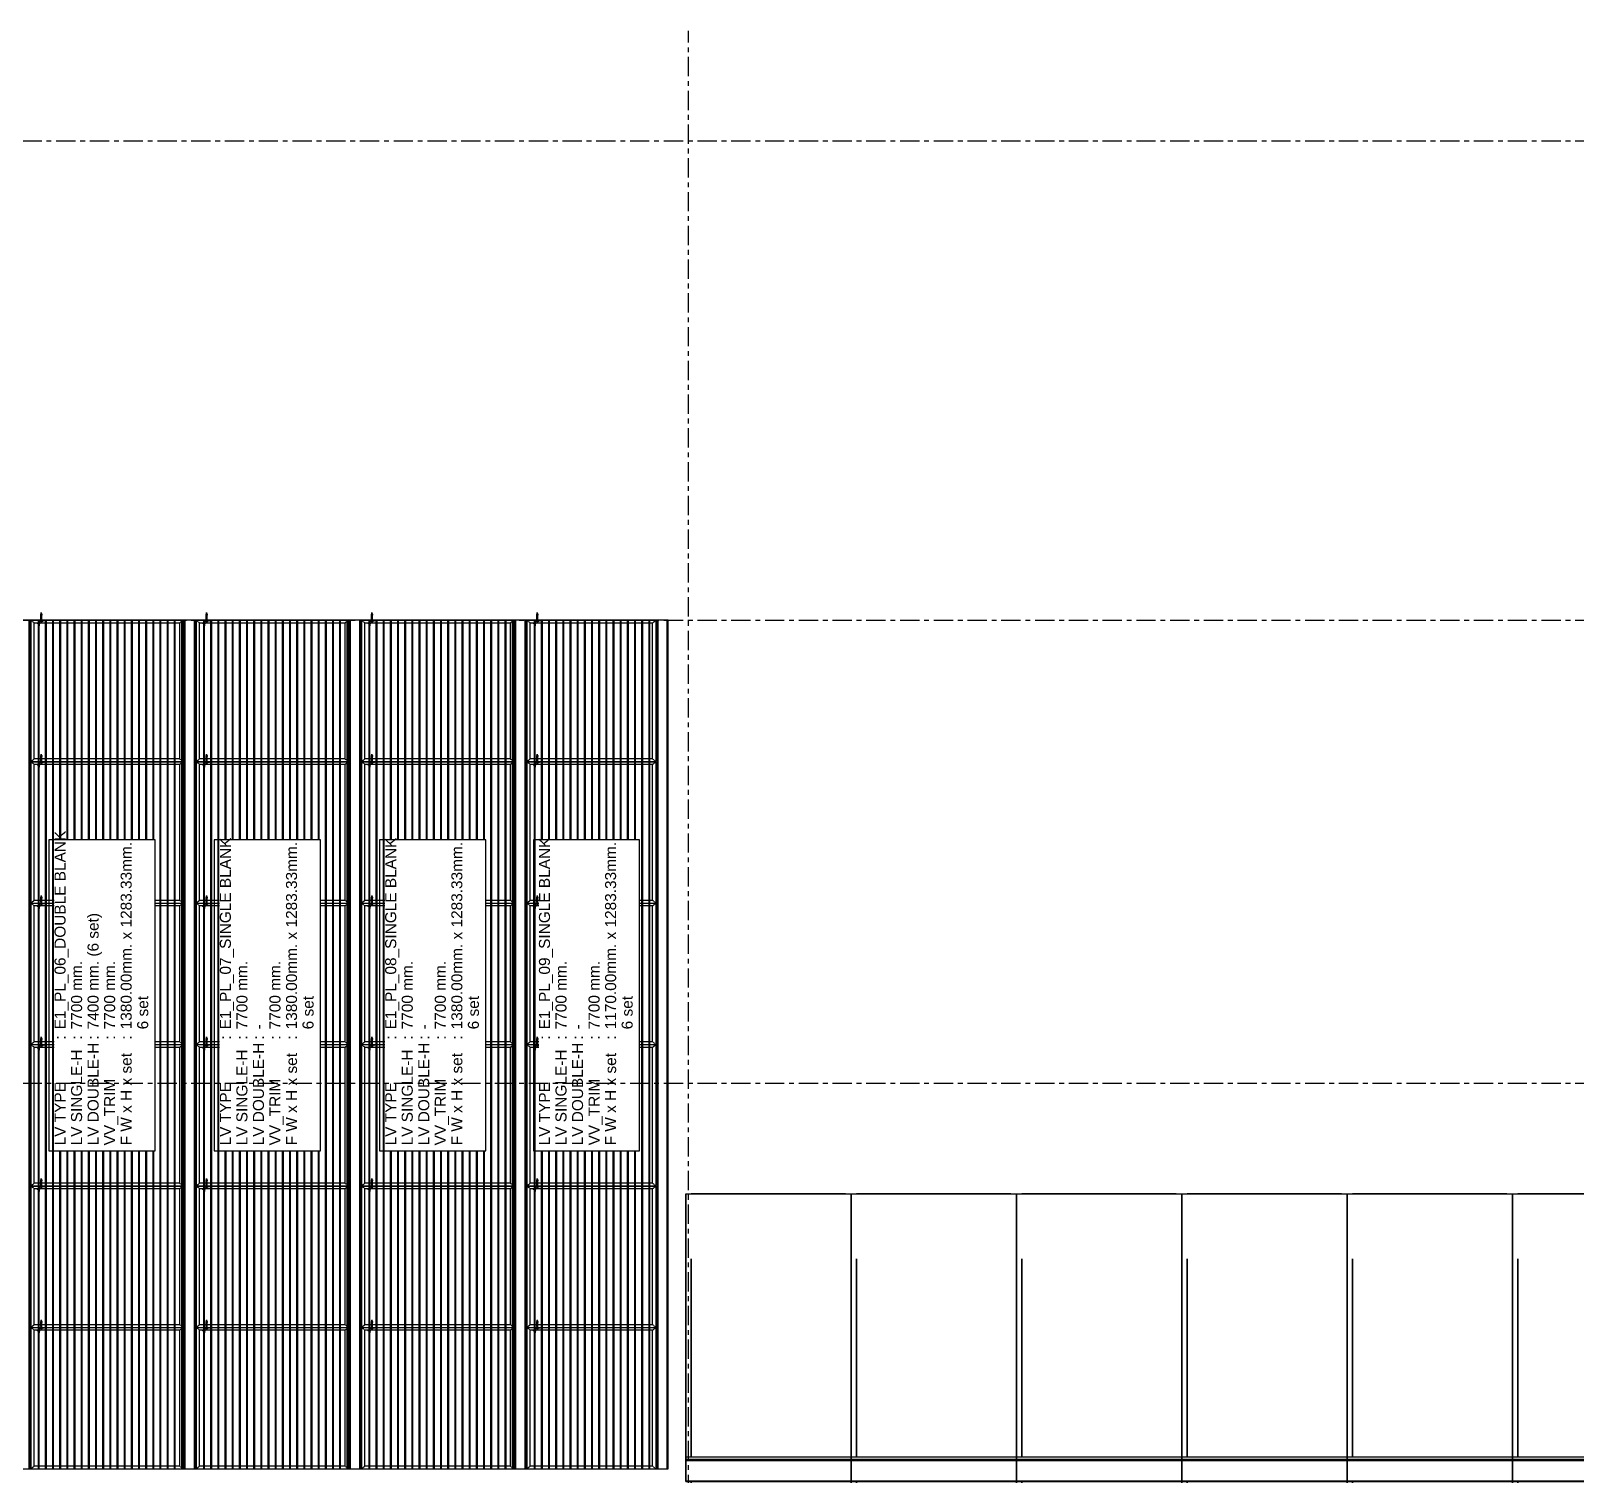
# Model space of a CAD drawing. Header units: millimetres. Extents: x -187664 to 435448, y -313239 to 299894.
# Drawn here: x 310626 to 324644, y 173697 to 186800 of the extents above; entities that cross this region are included whole.
import ezdxf
from ezdxf.enums import TextEntityAlignment as Align

# ---------------------------------------------------------------- set-up
doc = ezdxf.new("R2010")
doc.units = ezdxf.units.MM
doc.set_wipeout_variables(frame=1)
for name, pattern in [('CENTER', [2, 1.25, -0.25, 0.25, -0.25]), ('TA_GL_000.70000', [1.925, 0.7, -0.175, 0.175, -0.175, 0.7]), ('TA_HL_001.00000', [6.5, 3.55, -2.95])]:
    doc.linetypes.add(name, pattern=pattern)
for name, color, linetype in [('000 - 0_SYM_DWG_GRID-BUBBLE_MAIN_COLOR_6', 7, 'Continuous'), ('000 - 0_SYM_DWG_GRIDLINE_MAIN_COLOR_251', 7, 'Continuous'), ('000 - 0_SYM_DWG_SLOPE-SYM_TEXT_COLOR_3', 7, 'Continuous'), ('000 - ESTIMATE_ASPG_MAIN_COLOR_6', 7, 'Continuous'), ('000 - ESTIMATE_ASPG_TEXT_COLOR_1', 7, 'Continuous'), ('000 - ESTIMATE_ASPG_WIPEOUT_', 7, 'Continuous'), ('000 - EXISTING_BUILDING_MAIN_COLOR_2', 7, 'Continuous'), ('000 - EXISTING_CANOPY_WIPEOUT_', 7, 'Continuous'), ('000 - GRID', 7, 'CENTER'), ('000 - STRUCTURE_STEEL_ACCESORIES_MAIN_COLOR_2', 7, 'Continuous'), ('000 - STRUCTURE_STEEL_ACCESORIES_WIPEOUT_', 7, 'Continuous'), ('010 - ASPG_ACCESSORIES_HATCH_', 7, 'Continuous'), ('010 - ASPG_ACCESSORIES_SUB_COLOR_2', 7, 'Continuous'), ('010 - ASPG_ACCESSORIES_SYMBOL_', 7, 'Continuous'), ('010 - ASPG_EXTR_MAIN_COLOR_2', 7, 'Continuous'), ('010 - ASPG_EXTR_WIPEOUT_', 7, 'Continuous'), ('010 - ASPG_FASTERN_HIDDEN_', 7, 'Continuous'), ('010 - ASPG_FASTERN_MAIN_COLOR_1', 7, 'Continuous'), ('010 - ASPG_FASTERN_SUB_COLOR_2', 7, 'Continuous'), ('010 - ASPG_FRAMING_MAIN_COLOR_1', 7, 'Continuous'), ('010 - ASPG_FRAMING_SUB_COLOR_1', 7, 'Continuous'), ('010 - ASPG_FRAMING_SUB_COLOR_2', 7, 'Continuous')]:
    doc.layers.add(name, color=color, linetype=linetype)
doc.styles.add('_Arial', font='arial.ttf')
doc.styles.add('ARIAL', font='arial.ttf')
doc.styles.add('TA', font='', dxfattribs={"height": 4.5})
doc.styles.get('TA').set_extended_font_data('Cordia New')

# ---------------------------------------------------------------- blocks, each defined once
blk = doc.blocks.new('DPA_CP_Entrance Canopy Curve_Ent 2_Edge Rev B-1 - Entrance Canopy Curve_Left-15513308-2141-01 ENTRANCE 1 ENLARGED ELEVATION 1 SHEET 1')
at = {"layer": '000 - EXISTING_BUILDING_MAIN_COLOR_2', "color": 7}
for p, q in [((-881507, 108157), (-881507, 108746)), ((-881507, 108746), (-881507, 108508)), ((-881507, 108746), (-880007, 108746)), ((-881507, 108746), (-880007, 108746)), ((-881457, 108746), (-880057, 108746)), ((-880057, 108746), (-881457, 108746)), ((-880007, 108746), (-880007, 108508)), ((-880007, 108157), (-880007, 108746)), ((-880007, 108721), (-880007, 108157)), ((-880007, 108721), (-880007, 108506)), ((-881507, 108506), (-881507, 108157)), ((-881507, 106357), (-881507, 108157)), ((-881507, 108157), (-881507, 106332)), ((-881457, 106357), (-881457, 108157)), ((-881457, 108157), (-881457, 106356)), ((-880007, 106332), (-880007, 108157)), ((-880007, 108157), (-880007, 106357)), ((-881507, 106337), (-881507, 106357)), ((-880007, 106357), (-881507, 106357)), ((-881507, 106326), (-881507, 106337)), ((-881507, 106337), (-880007, 106337)), ((-881507, 106337), (-881457, 106337)), ((-881507, 106332), (-881507, 106138)), ((-881507, 106324), (-881507, 106326)), ((-881507, 106326), (-881457, 106326)), ((-881507, 106143), (-881507, 106324)), ((-881457, 106337), (-880007, 106337)), ((-881457, 106324), (-881457, 106336)), ((-881457, 106336), (-881457, 106324)), ((-881457, 106324), (-881457, 106332)), ((-881457, 106332), (-881457, 106324)), ((-881457, 106326), (-880007, 106326)), ((-880007, 106337), (-880007, 106357)), ((-880007, 106337), (-880007, 106326)), ((-880007, 106162), (-880007, 106332)), ((-880007, 106326), (-880007, 106324)), ((-880007, 106143), (-880007, 106324)), ((-880007, 106315), (-880007, 106162)), ((-880007, 106037), (-880007, 106313)), ((-881507, 106137), (-881507, 106143)), ((-881507, 106143), (-880007, 106143)), ((-881507, 106143), (-880007, 106143)), ((-881507, 106138), (-881507, 106139)), ((-881507, 106139), (-881507, 106138)), ((-881507, 106137), (-880007, 106137)), ((-881507, 106137), (-881457, 106137)), ((-881457, 106137), (-881457, 106037)), ((-881457, 106037), (-881457, 106137)), ((-881457, 106137), (-880007, 106137)), ((-881307, 106137), (-881207, 106137)), ((-881307, 106137), (-881207, 106137)), ((-881307, 106137), (-881207, 106137)), ((-881307, 106137), (-881207, 106137)), ((-881307, 106137), (-881207, 106137)), ((-881307, 106137), (-881207, 106137)), ((-881307, 106137), (-881207, 106137)), ((-881307, 106137), (-881207, 106137)), ((-881307, 106137), (-881207, 106137)), ((-881307, 106137), (-881207, 106137)), ((-881307, 106137), (-881207, 106137)), ((-881307, 106137), (-881207, 106137)), ((-881307, 106137), (-881207, 106137)), ((-881307, 106137), (-881207, 106137)), ((-881307, 106137), (-881207, 106137)), ((-881307, 106137), (-881207, 106137)), ((-881307, 106137), (-881207, 106137)), ((-881307, 106137), (-881207, 106137)), ((-881307, 106137), (-881207, 106137)), ((-881307, 106137), (-881207, 106137)), ((-881307, 106137), (-881207, 106137)), ((-881307, 106137), (-881207, 106137)), ((-881307, 106137), (-881207, 106137)), ((-881307, 106137), (-881207, 106137)), ((-881307, 106137), (-881207, 106137)), ((-881307, 106137), (-881207, 106137)), ((-881307, 106137), (-881207, 106137)), ((-881307, 106137), (-881207, 106137)), ((-881307, 106137), (-881207, 106137)), ((-881307, 106137), (-881207, 106137)), ((-881307, 106137), (-881207, 106137)), ((-881307, 106137), (-881207, 106137)), ((-881307, 106137), (-881207, 106137)), ((-881307, 106137), (-881207, 106137)), ((-881307, 106137), (-881207, 106137)), ((-881307, 106137), (-881207, 106137)), ((-881307, 106137), (-881207, 106137)), ((-881307, 106137), (-881207, 106137)), ((-881307, 106137), (-881207, 106137)), ((-881307, 106137), (-881207, 106137)), ((-881307, 106137), (-881207, 106137)), ((-881307, 106137), (-881207, 106137)), ((-881307, 106137), (-881207, 106137)), ((-881307, 106137), (-881207, 106137)), ((-881307, 106137), (-881207, 106137)), ((-881307, 106137), (-881207, 106137)), ((-881307, 106137), (-881207, 106137)), ((-881307, 106137), (-881207, 106137)), ((-881307, 106137), (-881207, 106137)), ((-881307, 106137), (-881207, 106137)), ((-881307, 106137), (-881207, 106137)), ((-881307, 106137), (-881207, 106137)), ((-881307, 106137), (-881207, 106137)), ((-881307, 106137), (-881207, 106137)), ((-881307, 106137), (-881207, 106137)), ((-881307, 106137), (-881207, 106137)), ((-881307, 106137), (-881207, 106137)), ((-881307, 106137), (-881207, 106137)), ((-881307, 106137), (-881207, 106137)), ((-881307, 106137), (-881207, 106137)), ((-881307, 106137), (-881207, 106137)), ((-881307, 106137), (-881207, 106137)), ((-881307, 106137), (-881207, 106137)), ((-881307, 106137), (-881207, 106137)), ((-881307, 106137), (-881207, 106137)), ((-881307, 106137), (-881207, 106137)), ((-881307, 106137), (-881207, 106137)), ((-881307, 106137), (-881207, 106137)), ((-881307, 106137), (-881207, 106137)), ((-881307, 106137), (-881207, 106137)), ((-881307, 106137), (-881207, 106137)), ((-881307, 106137), (-881207, 106137)), ((-881307, 106137), (-881207, 106137)), ((-881307, 106137), (-881207, 106137)), ((-881307, 106137), (-881207, 106137)), ((-881307, 106137), (-881207, 106137)), ((-881307, 106137), (-881207, 106137)), ((-881307, 106137), (-881207, 106137)), ((-881307, 106137), (-881207, 106137)), ((-881307, 106137), (-881207, 106137)), ((-881307, 106137), (-881207, 106137)), ((-881307, 106137), (-881207, 106137)), ((-881307, 106137), (-881207, 106137)), ((-881307, 106137), (-881207, 106137)), ((-881307, 106137), (-881207, 106137)), ((-881307, 106137), (-881207, 106137)), ((-881307, 106137), (-881207, 106137)), ((-881307, 106137), (-881207, 106137)), ((-881307, 106137), (-881207, 106137)), ((-881307, 106137), (-881207, 106137)), ((-881207, 106137), (-881217, 106137)), ((-881217, 106137), (-881207, 106137)), ((-880007, 106137), (-880007, 106143)), ((-880007, 106138), (-880007, 106139)), ((-880007, 106139), (-880007, 106138)), ((-880007, 106137), (-880007, 106037)), ((-881457, 106037), (-880007, 106037)), ((-881457, 106037), (-880007, 106037))]:
    blk.add_line(p, q, dxfattribs=at)
blk = doc.blocks.new('C-1-PP19-AR-2141-01-C_20260611-155932_ELEVATION_1_EX_CANOPY')
at = {"color": 7}
blk.add_wipeout([(11375, 106037), (26375, 106037), (26375, 108746), (11375, 108746)], dxfattribs=at).dxf.layer = '000 - EXISTING_CANOPY_WIPEOUT_'
at = {"layer": '000 - EXISTING_BUILDING_MAIN_COLOR_2', "color": 7}
for p in [(892882, 0), (894382, 0), (895882, 0), (897382, 0), (898882, 0), (900382, 0)]:
    blk.add_blockref('DPA_CP_Entrance Canopy Curve_Ent 2_Edge Rev B-1 - Entrance Canopy Curve_Left-15513308-2141-01 ENTRANCE 1 ENLARGED ELEVATION 1 SHEET 1', p, dxfattribs=at)
blk = doc.blocks.new('*U4932')
at = {"color": 7}
blk.add_wipeout([(50, 0), (1240, 0), (1240, 7700), (50, 7700)], dxfattribs=at).dxf.layer = '010 - ASPG_EXTR_WIPEOUT_'
at = {"layer": '010 - ASPG_EXTR_MAIN_COLOR_2', "color": 7}
for points in [[(125, 0), (135, 0), (135, 7700), (125, 7700)], [(190, 0), (200, 0), (200, 7700), (190, 7700)], [(255, 0), (265, 0), (265, 7700), (255, 7700)], [(320, 0), (330, 0), (330, 7700), (320, 7700)], [(385, 0), (395, 0), (395, 7700), (385, 7700)], [(450, 0), (460, 0), (460, 7700), (450, 7700)], [(515, 0), (525, 0), (525, 7700), (515, 7700)], [(580, 0), (590, 0), (590, 7700), (580, 7700)], [(645, 0), (655, 0), (655, 7700), (645, 7700)], [(710, 0), (720, 0), (720, 7700), (710, 7700)], [(775, 0), (785, 0), (785, 7700), (775, 7700)], [(840, 0), (850, 0), (850, 7700), (840, 7700)], [(905, 0), (915, 0), (915, 7700), (905, 7700)], [(970, 0), (980, 0), (980, 7700), (970, 7700)], [(1035, 0), (1045, 0), (1045, 7700), (1035, 7700)], [(1100, 0), (1110, 0), (1110, 7700), (1100, 7700)]]:
    blk.add_lwpolyline(points, close=True, dxfattribs=at)
at = {"layer": '010 - ASPG_FRAMING_SUB_COLOR_2', "color": 7}
blk.add_lwpolyline([(50, 0), (1240, 0), (1240, 7700), (50, 7700)], close=True, dxfattribs=at)
at = {"color": 7}
for points in [[(-50, 0), (50, 0), (50, 7700), (-50, 7700)], [(1240, 0), (1340, 0), (1340, 7700), (1240, 7700)]]:
    blk.add_wipeout(points, dxfattribs=at).dxf.layer = '010 - ASPG_EXTR_WIPEOUT_'
at = {"layer": '010 - ASPG_EXTR_MAIN_COLOR_2', "color": 7}
blk.add_lwpolyline([(1165, 0), (1175, 0), (1175, 7700), (1165, 7700)], close=True, dxfattribs=at)
at = {"layer": '010 - ASPG_FRAMING_MAIN_COLOR_1', "color": 7}
for points in [[(-50, 0), (-40, 0), (-40, 7700), (-50, 7700)], [(40, 0), (50, 0), (50, 7700), (40, 7700)], [(1240, 0), (1250, 0), (1250, 7700), (1240, 7700)], [(1330, 0), (1340, 0), (1340, 7700), (1330, 7700)]]:
    blk.add_lwpolyline(points, close=True, dxfattribs=at)
at = {"layer": '010 - ASPG_FRAMING_SUB_COLOR_2', "color": 7}
for points in [[(-50, 0), (50, 0), (50, 7700), (-50, 7700)], [(1240, 0), (1340, 0), (1340, 7700), (1240, 7700)]]:
    blk.add_lwpolyline(points, close=True, dxfattribs=at)
blk = doc.blocks.new('*U4933')
at = {"color": 7}
blk.add_wipeout([(50, 0), (1450, 0), (1450, 7700), (50, 7700)], dxfattribs=at).dxf.layer = '010 - ASPG_EXTR_WIPEOUT_'
at = {"layer": '010 - ASPG_EXTR_MAIN_COLOR_2', "color": 7}
for points in [[(125, 0), (135, 0), (135, 7700), (125, 7700)], [(190, 0), (200, 0), (200, 7700), (190, 7700)], [(255, 0), (265, 0), (265, 7700), (255, 7700)], [(320, 0), (330, 0), (330, 7700), (320, 7700)], [(385, 0), (395, 0), (395, 7700), (385, 7700)], [(450, 0), (460, 0), (460, 7700), (450, 7700)], [(515, 0), (525, 0), (525, 7700), (515, 7700)], [(580, 0), (590, 0), (590, 7700), (580, 7700)], [(645, 0), (655, 0), (655, 7700), (645, 7700)], [(710, 0), (720, 0), (720, 7700), (710, 7700)], [(775, 0), (785, 0), (785, 7700), (775, 7700)], [(840, 0), (850, 0), (850, 7700), (840, 7700)], [(905, 0), (915, 0), (915, 7700), (905, 7700)], [(970, 0), (980, 0), (980, 7700), (970, 7700)], [(1035, 0), (1045, 0), (1045, 7700), (1035, 7700)], [(1100, 0), (1110, 0), (1110, 7700), (1100, 7700)], [(1165, 0), (1175, 0), (1175, 7700), (1165, 7700)], [(1230, 0), (1240, 0), (1240, 7700), (1230, 7700)], [(1295, 0), (1305, 0), (1305, 7700), (1295, 7700)], [(1360, 0), (1370, 0), (1370, 7700), (1360, 7700)]]:
    blk.add_lwpolyline(points, close=True, dxfattribs=at)
at = {"layer": '010 - ASPG_FRAMING_SUB_COLOR_2', "color": 7}
blk.add_lwpolyline([(50, 0), (1450, 0), (1450, 7700), (50, 7700)], close=True, dxfattribs=at)
at = {"color": 7}
for points in [[(-50, 0), (50, 0), (50, 7700), (-50, 7700)], [(1450, 0), (1550, 0), (1550, 7700), (1450, 7700)]]:
    blk.add_wipeout(points, dxfattribs=at).dxf.layer = '010 - ASPG_EXTR_WIPEOUT_'
at = {"layer": '010 - ASPG_EXTR_MAIN_COLOR_2', "color": 7}
blk.add_lwpolyline([(1425, 0), (1435, 0), (1435, 7700), (1425, 7700)], close=True, dxfattribs=at)
at = {"layer": '010 - ASPG_FRAMING_MAIN_COLOR_1', "color": 7}
for points in [[(-50, 0), (-40, 0), (-40, 7700), (-50, 7700)], [(40, 0), (50, 0), (50, 7700), (40, 7700)], [(1450, 0), (1460, 0), (1460, 7700), (1450, 7700)], [(1540, 0), (1550, 0), (1550, 7700), (1540, 7700)]]:
    blk.add_lwpolyline(points, close=True, dxfattribs=at)
at = {"layer": '010 - ASPG_FRAMING_SUB_COLOR_2', "color": 7}
for points in [[(-50, 0), (50, 0), (50, 7700), (-50, 7700)], [(1450, 0), (1550, 0), (1550, 7700), (1450, 7700)]]:
    blk.add_lwpolyline(points, close=True, dxfattribs=at)
blk = doc.blocks.new('*U5735')
at = {"layer": '010 - ASPG_ACCESSORIES_SUB_COLOR_2', "color": 7}
for p, q in [((-2, -2), (-2, 0)), ((2, -1), (2, 0)), ((-3, -2), (3, -1)), ((-3, -2), (-2, -2)), ((-3, -2), (-2, -2)), ((-3, -4), (-2, -3)), ((-3, -4), (3, -3)), ((-3, -4), (-2, -4)), ((-3, -6), (-2, -5)), ((-3, -6), (-2, -6)), ((-3, -6), (3, -5)), ((-3, -6), (-2, -5)), ((-3, -6), (-2, -6)), ((-3, -6), (3, -5)), ((-3, -7), (-2, -8)), ((-3, -7), (-2, -7)), ((-3, -7), (3, -7)), ((-3, -9), (-2, -9)), ((-3, -9), (-2, -9)), ((-3, -9), (-2, -9)), ((-3, -11), (-2, -11)), ((-3, -11), (-2, -11)), ((-3, -11), (-2, -11)), ((-2, -2), (2, -1)), ((-2, -3), (-2, -2)), ((-2, -2), (2, -2)), ((-2, -3), (2, -3)), ((-2, -5), (-2, -4)), ((-2, -4), (2, -4)), ((-2, -5), (2, -5)), ((-2, -6), (2, -5)), ((-2, -5), (2, -5)), ((-2, -6), (2, -5)), ((-2, -7), (-2, -6)), ((-2, -7), (-2, -6)), ((-2, -7), (2, -6)), ((-2, -8), (2, -7)), ((-2, -9), (-2, -8)), ((-2, -9), (-1, -9)), ((-2, -9), (-2, -9)), ((-2, -11), (-2, -9)), ((-2, -11), (-2, -11)), ((-2, -11), (-2, -11)), ((-2, -12), (-2, -11)), ((-2, -12), (-2, -16)), ((0, -17), (-2, -16)), ((0, -8), (2, -8)), ((0, -17), (2, -16)), ((1, -9), (2, -9)), ((1, -9), (3, -9)), ((1, -11), (3, -10)), ((1, -10), (2, -10)), ((1, -11), (2, -11)), ((3, -1), (2, -1)), ((3, -1), (2, -2)), ((2, -3), (2, -2)), ((3, -3), (2, -3)), ((3, -3), (2, -4)), ((2, -5), (2, -4)), ((3, -5), (2, -5)), ((2, -6), (2, -5)), ((3, -5), (2, -5)), ((2, -6), (2, -5)), ((3, -5), (2, -5)), ((3, -5), (2, -5)), ((3, -7), (2, -6)), ((3, -7), (2, -7)), ((2, -8), (2, -7)), ((3, -9), (2, -8)), ((3, -9), (2, -9)), ((2, -10), (2, -9)), ((3, -10), (2, -10)), ((3, -10), (2, -11)), ((2, -11), (2, -16))]:
    blk.add_line(p, q, dxfattribs=at)
blk.add_lwpolyline([(0, -17), (1, -11), (1, -9, 0.417657), (0, -8, 0.070993), (-2, -9), (-2, -12)], format="xyb", dxfattribs=at)
at = {"layer": '010 - ASPG_ACCESSORIES_SYMBOL_', "color": 7, "linetype": 'CENTER'}
blk.add_line((0, 6), (0, -18), dxfattribs=at)
at = {"layer": '010 - ASPG_FASTERN_MAIN_COLOR_1', "color": 7}
for p, q in [((-6, 1), (-6, 0)), ((6, 0), (-6, 0)), ((5, 1), (-5, 1)), ((-5, 1), (-4, 1)), ((-4, 5), (-4, 1)), ((4, 1), (-4, 1)), ((3, 5), (-3, 5)), ((-3, 1), (-2, 1)), ((-2, 5), (-2, 1)), ((2, 5), (2, 1)), ((2, 1), (2, 1)), ((4, 5), (4, 1)), ((5, 1), (4, 1)), ((6, 1), (6, 0))]:
    blk.add_line(p, q, dxfattribs=at)
for centre, radius, start, end in [((-5, 1), 0.3, 90, 180), ((-3, 4), 1.56, 48.0171, 131.9829), ((0, 0), 5.63, 68.2799, 111.7201), ((3, 4), 1.56, 48.0171, 131.9829), ((5, 1), 0.3, 0, 90)]:
    blk.add_arc(centre, radius, start, end, dxfattribs=at)
blk = doc.blocks.new('000_ASPG_TYP_FILES_EXPANSION_BOLT_1')
at = {"layer": '010 - ASPG_FASTERN_HIDDEN_', "color": 7, "linetype": 'CENTER'}
blk.add_line((-15, 0), (75, 0), dxfattribs=at)
at = {"layer": '010 - ASPG_FASTERN_MAIN_COLOR_1', "color": 7}
for p, q in [((-8, 7), (-7, 8)), ((-8, 7), (-8, -7)), ((-7, 8), (-2, 8)), ((-7, 4), (-2, 4)), ((-2, 7), (-2, 8)), ((-2, 7), (-2, -7)), ((-7, -8), (-8, -7)), ((-7, -4), (-2, -4)), ((-7, -8), (-2, -8)), ((-2, -8), (-2, -7))]:
    blk.add_line(p, q, dxfattribs=at)
blk.add_lwpolyline([(-2, -8), (0, -8), (0, 8), (-2, 8)], close=True, dxfattribs=at)
for centre, radius, start, end in [((-5, 6), 3.33, 143.8846, 216.1154), ((4, 0), 12.4, 161.4826, 198.5174), ((-5, 6), 3.33, 323.8846, 36.1154), ((-14, 0), 12.4, 341.4826, 18.5174), ((-5, -6), 3.33, 143.8846, 216.1154), ((-5, -6), 3.33, 323.8846, 36.1154)]:
    blk.add_arc(centre, radius, start, end, dxfattribs=at)
at = {"layer": '010 - ASPG_FASTERN_SUB_COLOR_2', "color": 7}
for p, q in [((-13, 2), (-12, 3)), ((-13, -2), (-13, 2)), ((-11, 4), (-12, -4)), ((-11, 4), (-12, 3)), ((-12, 3), (-12, -3)), ((-12, 3), (-12, 3)), ((-10, 3), (-11, 4)), ((-10, 3), (-11, -3)), ((-10, 4), (-10, -4)), ((-9, 3), (-10, 4)), ((-10, 4), (-10, 3)), ((-8, 4), (-9, -4)), ((-8, 4), (-9, 3)), ((-9, 3), (-9, -3)), ((1, 4), (0, -4)), ((1, 4), (0, 3)), ((2, 4), (1, -4)), ((2, 4), (1, 3)), ((1, 3), (1, 4)), ((1, 3), (1, -3)), ((3, 3), (2, 4)), ((3, 3), (2, -3)), ((3, 4), (3, -4)), ((3, 4), (3, 3)), ((4, 3), (3, 4)), ((5, 4), (4, -4)), ((5, 4), (4, 3)), ((4, 3), (4, -3)), ((6, 4), (5, 3)), ((5, 3), (5, 4)), ((5, 3), (5, -3)), ((6, 4), (6, -4)), ((7, 3), (6, 4)), ((7, 3), (6, -3)), ((8, 4), (7, -4)), ((8, 4), (7, 3)), ((9, 4), (8, -4)), ((9, 4), (8, 3)), ((8, 3), (8, 4)), ((8, 3), (8, -3)), ((10, 3), (9, 4)), ((10, 3), (9, -3)), ((11, 3), (10, 4)), ((10, 4), (10, -4)), ((10, 4), (10, 3)), ((11, 3), (10, -3)), ((12, 4), (11, -4)), ((12, 4), (11, 3)), ((13, 4), (12, -4)), ((13, 4), (12, 3)), ((12, 3), (12, 4)), ((12, 3), (12, -3)), ((13, 4), (48, 4)), ((48, 3), (48, 4)), ((51, 3), (48, 3)), ((51, 4), (60, 5)), ((51, 2), (51, 4)), ((51, 2), (52, 2)), ((51, -4), (51, 1)), ((51, 1), (51, 1)), ((52, 1), (52, 0)), ((52, 0), (52, -1)), ((55, -1), (56, 1)), ((55, 0), (55, 1)), ((56, 2), (58, 2)), ((57, 1), (57, 1)), ((58, 1), (58, 0)), ((58, 0), (58, -1)), ((60, 5), (60, -1)), ((68, 4), (60, 3)), ((68, -4), (68, 4)), ((-13, -2), (-12, -3)), ((-11, -3), (-12, -4)), ((-12, -4), (-12, -3)), ((-10, -4), (-11, -3)), ((-9, -3), (-10, -4)), ((-8, -3), (-9, -4)), ((-9, -4), (-9, -3)), ((1, -3), (0, -4)), ((2, -3), (1, -4)), ((1, -4), (1, -3)), ((3, -4), (2, -3)), ((4, -3), (3, -4)), ((5, -3), (4, -4)), ((4, -4), (4, -3)), ((6, -4), (5, -3)), ((7, -4), (6, -3)), ((6, -3), (6, -4)), ((8, -3), (7, -4)), ((9, -3), (8, -4)), ((8, -4), (8, -3)), ((10, -4), (9, -3)), ((11, -4), (10, -3)), ((10, -3), (10, -4)), ((12, -3), (11, -4)), ((12, -4), (12, -3)), ((13, -4), (48, -4)), ((48, -4), (48, -3)), ((48, -3), (51, -3)), ((60, -5), (51, -4)), ((53, -2), (54, -2)), ((54, -1), (54, -1)), ((59, -1), (60, -1)), ((59, -2), (60, -2)), ((60, -2), (60, -5)), ((60, -3), (68, -4))]:
    blk.add_line(p, q, dxfattribs=at)
for centre, start, end in [((51, 0), 0, 121.9394), ((52, 1), 0, 90), ((56, 1), 90, 161.5651), ((57, 0), 90, 159.1163), ((57, 0), 3.0186, 90), ((58, 1), 0, 90), ((54, 0), 180, 270), ((53, -1), 180, 270), ((54, 0), 270, 341.5651), ((54, -1), 270, 339.1163), ((59, 0), 180, 267.8255), ((59, -1), 183.0186, 270)]:
    blk.add_arc(centre, 1, start, end, dxfattribs=at)
blk = doc.blocks.new('*U5745')
at = {"color": 7}
blk.add_wipeout([(-50, 5), (-5, 5), (-5, 50), (0, 50), (0, 0), (-50, 0)], dxfattribs=at).dxf.layer = '000 - STRUCTURE_STEEL_ACCESORIES_WIPEOUT_'
at = {"layer": '010 - ASPG_ACCESSORIES_HATCH_'}
h = blk.add_hatch(dxfattribs=at)
h.set_pattern_fill('ANSI32', scale=0.03)
h.set_pattern_definition([(45, (-2702421.3236, -137477.4248), (-2.0205576272, 2.0205576272), []), (45, (-2702419.9766, -137477.4248), (-2.0205576272, 2.0205576272), [])])
h.paths.add_polyline_path([(-50, 5), (-5, 5), (-5, 50), (0, 50), (0, 0), (-50, 0)])
at = {"layer": '000 - STRUCTURE_STEEL_ACCESORIES_MAIN_COLOR_2', "color": 7}
blk.add_lwpolyline([(-50, 5), (-5, 5), (-5, 50), (0, 50), (0, 0), (-50, 0)], close=True, dxfattribs=at)
at = {"color": 7}
for name, p, rotation in [('000_ASPG_TYP_FILES_EXPANSION_BOLT_1', (-25, 5), 270), ('*U5735', (-5, 28), 90.00000000000001)]:
    blk.add_blockref(name, p, dxfattribs=dict(at, rotation=rotation))
blk = doc.blocks.new('*U5830')
at = {"layer": '010 - ASPG_FRAMING_SUB_COLOR_1', "color": 7, "linetype": 'ByBlock'}
for points in [[(0, 0), (0, 1380), (25, 1350), (25, 30), (0, 0)], [(1283, 1380), (0, 1380), (25, 1350), (1258, 1350)], [(1283, 0), (1283, 1380), (1258, 1350), (1258, 30), (1283, 0)], [(25, 30), (1258, 30), (1283, 0), (0, 0), (25, 30)]]:
    blk.add_lwpolyline(points, close=True, dxfattribs=at)
at = {"color": 7, "xscale": -1, "rotation": 90}
blk.add_blockref('*U5745', (1283, 69), dxfattribs=at)
blk = doc.blocks.new('*U5831')
at = {"layer": '010 - ASPG_FRAMING_SUB_COLOR_1', "color": 7, "linetype": 'ByBlock'}
for points in [[(0, 0), (0, 1170), (25, 1140), (25, 30), (0, 0)], [(1283, 1170), (0, 1170), (25, 1140), (1258, 1140)], [(1283, 0), (1283, 1170), (1258, 1140), (1258, 30), (1283, 0)], [(25, 30), (1258, 30), (1283, 0), (0, 0), (25, 30)]]:
    blk.add_lwpolyline(points, close=True, dxfattribs=at)
at = {"color": 7, "xscale": -1, "rotation": 90}
blk.add_blockref('*U5745', (1283, 69), dxfattribs=at)
blk = doc.blocks.new('A$Cd3cf6656')
at = {"color": 7}
blk.add_wipeout([(-965, -457), (1856, -457), (1856, 457), (-965, 457)], dxfattribs=at).dxf.layer = '000 - ESTIMATE_ASPG_WIPEOUT_'
at = {"layer": '000 - ESTIMATE_ASPG_MAIN_COLOR_6', "color": 7}
blk.add_lwpolyline([(-965, -457), (1856, -457), (1856, 507), (-965, 507)], close=True, dxfattribs=at)
at = {"layer": '000 - ESTIMATE_ASPG_TEXT_COLOR_1', "color": 7, "style": '_Arial'}
for s, p in [('LV TYPE', (-915, 356)), (':', (45, 356)), ('LV SINGLE-H', (-915, 206)), (':', (45, 206)), ('LV DOUBLE-H', (-915, 56)), ('VV_TRIM', (-915, -94)), (':', (45, 56)), (':', (45, -94)), ('F W x H x set', (-915, -244)), (':', (45, -244))]:
    blk.add_text(s, height=100, dxfattribs=at).set_placement(p)
for tag, p in [('LV_TYPE_VAL', (138, 356)), ('LV_SIN-H_VAL', (138, 206)), ('LV_DOU-H_VAL', (138, 56)), ('V-TRIM_VAL', (138, -94)), ('FRAME_VAL', (138, -244)), ('FRAME_SET', (138, -394))]:
    blk.add_attdef(tag, p, '', height=100, dxfattribs=at)
blk = doc.blocks.new('*U4936')
at = {"layer": '000 - 0_SYM_DWG_GRID-BUBBLE_MAIN_COLOR_6', "color": 7}
blk.add_line((35, 0), (30, 0), dxfattribs=at)
blk.add_circle((40, 0), 5, dxfattribs=at)
at = {"layer": '000 - 0_SYM_DWG_GRIDLINE_MAIN_COLOR_251', "color": 7, "linetype": 'ByBlock', "ltscale": 5}
blk.add_line((20, 0), (-355.74, 0), dxfattribs=at)
at = {"layer": '000 - 0_SYM_DWG_GRIDLINE_MAIN_COLOR_251', "color": 7}
for p in [(-335.74, 0), (0, 0)]:
    blk.add_point(p, dxfattribs=at)
at = {"color": 7, "style": 'TA', "flags": 1}
blk.add_attdef('LOCATION', (6, -6), '', height=4.5, rotation=270, dxfattribs=at)
at = {"layer": '000 - 0_SYM_DWG_SLOPE-SYM_TEXT_COLOR_3', "color": 7, "style": 'ARIAL'}
blk.add_attdef('GRID-HEAD', text='', height=4, rotation=90, dxfattribs=at).set_placement((40, 0), align=Align.MIDDLE_CENTER)
blk = doc.blocks.new('*U4935')
at = {"layer": '000 - 0_SYM_DWG_GRIDLINE_MAIN_COLOR_251', "color": 7, "linetype": 'ByBlock', "ltscale": 5}
blk.add_line((20, 0), (-674.45, 0), dxfattribs=at)
at = {"color": 7, "style": 'TA', "flags": 1}
blk.add_attdef('LOCATION', (6, -6), '', height=4.5, rotation=270, dxfattribs=at)

msp = doc.modelspace()

# ---------------------------------------------------------------- block references
at = {"color": 7, "zscale": -1}
for name, p in [('*U4933', (312066.107, 173752.983)), ('*U4932', (315066.107, 173752.983))]:
    msp.add_blockref(name, p, dxfattribs=at)
at = {"color": 7}
msp.add_blockref('C-1-PP19-AR-2141-01-C_20260611-155932_ELEVATION_1_EX_CANOPY', (305191.107, 67502.983), dxfattribs=at)
at = {"layer": '000 - GRID', "color": 7, "linetype": 'TA_GL_000.70000', "xscale": 50.00000000000004, "yscale": 50.00000000000004, "zscale": 50.00000000000004, "rotation": 180}
msp.add_blockref('*U4935', (302361.107, 185802.983), dxfattribs=at)

# ---------------------------------------------------------------- next in the draw order: block references
at = {"color": 7, "zscale": -1}
for p in [(310566.107, 173752.983), (313566.107, 173752.983)]:
    msp.add_blockref('*U4933', p, dxfattribs=at)

# ---------------------------------------------------------------- next in the draw order: block references
at = {"color": 7, "linetype": 'TA_HL_001.00000', "xscale": -1, "rotation": 270}
for name, p in [('*U5830', (310626.107, 173752.983)), ('*U5830', (312126.107, 173752.983)), ('*U5830', (313626.107, 173752.983)), ('*U5831', (315126.107, 173752.983))]:
    msp.add_blockref(name, p, dxfattribs=at)

# ---------------------------------------------------------------- next in the draw order: block references
for name, p in [('*U5830', (310626.107, 175036.316)), ('*U5830', (312126.107, 175036.316)), ('*U5830', (313626.107, 175036.316)), ('*U5831', (315126.107, 175036.316))]:
    msp.add_blockref(name, p, dxfattribs=at)

# ---------------------------------------------------------------- next in the draw order: block references
for name, p in [('*U5830', (310626.107, 176319.65)), ('*U5830', (312126.107, 176319.65)), ('*U5830', (313626.107, 176319.65)), ('*U5831', (315126.107, 176319.65))]:
    msp.add_blockref(name, p, dxfattribs=at)

# ---------------------------------------------------------------- next in the draw order: block references
for name, p in [('*U5830', (310626.107, 177602.983)), ('*U5830', (312126.107, 177602.983)), ('*U5830', (313626.107, 177602.983)), ('*U5831', (315126.107, 177602.983))]:
    msp.add_blockref(name, p, dxfattribs=at)

# ---------------------------------------------------------------- next in the draw order: block references
for name, p in [('*U5830', (310626.107, 178886.316)), ('*U5830', (312126.107, 178886.316)), ('*U5830', (313626.107, 178886.316)), ('*U5831', (315126.107, 178886.316))]:
    msp.add_blockref(name, p, dxfattribs=at)

# ---------------------------------------------------------------- next in the draw order: block references
for name, p in [('*U5830', (310626.107, 180169.65)), ('*U5830', (312126.107, 180169.65)), ('*U5830', (313626.107, 180169.65)), ('*U5831', (315126.107, 180169.65))]:
    msp.add_blockref(name, p, dxfattribs=at)
at = {"color": 7, "rotation": 90}
for p, values in [((311296.1, 177602.983), {'LV_TYPE_VAL': 'E1_PL_06_DOUBLE BLANK', 'LV_SIN-H_VAL': '7700 mm. ', 'LV_DOU-H_VAL': '7400 mm. (6 set)', 'V-TRIM_VAL': '7700 mm.', 'FRAME_VAL': '1380.00mm. x 1283.33mm.', 'FRAME_SET': '6 set'}), ((312796.1, 177602.983), {'LV_TYPE_VAL': 'E1_PL_07_SINGLE BLANK', 'LV_SIN-H_VAL': '7700 mm. ', 'LV_DOU-H_VAL': '-', 'V-TRIM_VAL': '7700 mm.', 'FRAME_VAL': '1380.00mm. x 1283.33mm.', 'FRAME_SET': '6 set'}), ((314296.1, 177602.983), {'LV_TYPE_VAL': 'E1_PL_08_SINGLE BLANK', 'LV_SIN-H_VAL': '7700 mm. ', 'LV_DOU-H_VAL': '-', 'V-TRIM_VAL': '7700 mm.', 'FRAME_VAL': '1380.00mm. x 1283.33mm.', 'FRAME_SET': '6 set'}), ((315691.1, 177602.983), {'LV_TYPE_VAL': 'E1_PL_09_SINGLE BLANK', 'LV_SIN-H_VAL': '7700 mm. ', 'LV_DOU-H_VAL': '-', 'V-TRIM_VAL': '7700 mm.', 'FRAME_VAL': '1170.00mm. x 1283.33mm.', 'FRAME_SET': '6 set'})]:
    msp.add_blockref('A$Cd3cf6656', p, dxfattribs=at).add_auto_attribs(values)

# ---------------------------------------------------------------- next in the draw order: block references
at = {"layer": '000 - GRID', "color": 7, "linetype": 'TA_GL_000.70000', "xscale": 50.00000000000004, "yscale": 50.00000000000004, "zscale": 50.00000000000004, "rotation": 270}
msp.add_blockref('*U4936', (316591.107, 169012.983), dxfattribs=at).add_auto_attribs({'GRID-HEAD': '4'})
at = {"layer": '000 - GRID', "color": 7, "linetype": 'TA_GL_000.70000', "xscale": 50.00000000000004, "yscale": 50.00000000000004, "zscale": 50.00000000000004, "rotation": 180}
for p in [(302361.107, 181452.983), (302361.107, 177252.983)]:
    msp.add_blockref('*U4935', p, dxfattribs=at)

doc.saveas('drawing.dxf')
